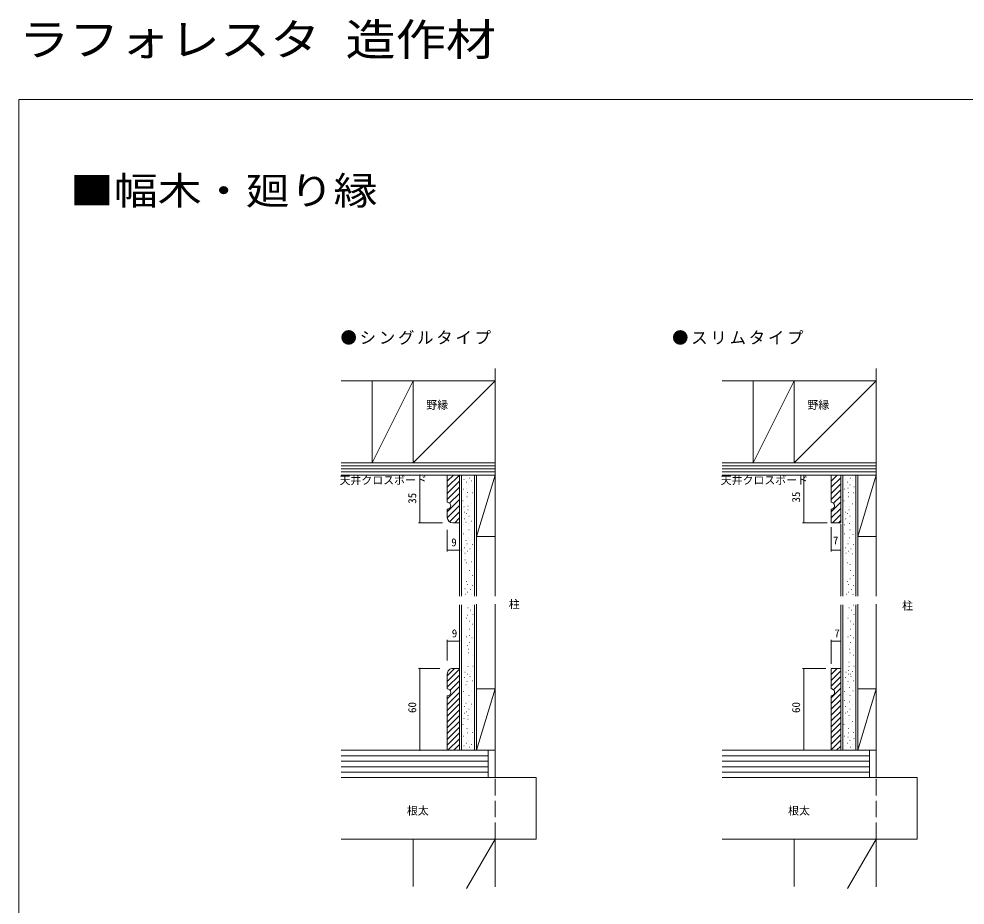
# Model space of a CAD drawing. Units: millimetres, scale not verified. Extents: x -1682 to -296, y -1188 to 1055.
# Drawn here: x -1682 to -989, y 406 to 1055 of the extents above; entities that cross this region are included whole.
import ezdxf
from ezdxf.enums import TextEntityAlignment as Align

# ---------------------------------------------------------------- set-up
doc = ezdxf.new("R2010")
doc.units = ezdxf.units.MM
doc.header["$LTSCALE"] = 4
doc.linetypes.add('DASHED3', pattern=[4, 3, -1])
doc.layers.add('0-1_USER1', color=4, linetype='Continuous')
for name, color, linetype, lineweight in [('0-2_YKK_ZWAK', 7, 'Continuous', 9), ('0-3_YKK_D', 6, 'Continuous', 9), ('0-5_YSS_K', 3, 'Continuous', 9)]:
    doc.layers.add(name, color=color, linetype=linetype, lineweight=lineweight)
doc.styles.add('ＭＳ ゴシック', font='')
doc.styles.get('ＭＳ ゴシック').set_extended_font_data('MS Gothic')

msp = doc.modelspace()

# ---------------------------------------------------------------- linework, layer by layer
at = {"layer": '0-2_YKK_ZWAK'}
for p, q in [((-1682, -1188), (-1682, 996)), ((-1682, 996), (-296, 996))]:
    msp.add_line(p, q, dxfattribs=at)
at = {"layer": '0-3_YKK_D'}
for p, q in [((-1371.954, 720.95), (-1389.252, 720.95)), ((-1388.252, 720.95), (-1388.252, 685.95)), ((-1092.096, 720.95), (-1108.096, 720.95)), ((-1107.096, 720.95), (-1107.096, 685.95)), ((-1371.704, 685.95), (-1389.252, 685.95)), ((-1368.252, 680.796), (-1368.252, 664.95)), ((-1359.252, 680.068), (-1359.252, 664.95)), ((-1090.037, 685.95), (-1108.096, 685.95)), ((-1087.095, 682.673), (-1087.095, 664.95)), ((-1080.095, 682.673), (-1080.095, 664.95)), ((-1368.252, 665.95), (-1359.252, 665.95)), ((-1087.095, 665.95), (-1080.095, 665.95)), ((-1368.252, 585.016), (-1368.252, 600.274)), ((-1368.252, 599.274), (-1359.252, 599.274)), ((-1359.252, 585.289), (-1359.252, 600.274)), ((-1087.095, 582.527), (-1087.095, 600.274)), ((-1087.095, 599.274), (-1080.095, 599.274)), ((-1080.095, 581.361), (-1080.095, 600.274)), ((-1373.643, 579.274), (-1389.252, 579.274)), ((-1388.252, 579.274), (-1388.252, 519.274)), ((-1090.885, 579.274), (-1108.096, 579.274)), ((-1107.096, 579.274), (-1107.096, 519.274)), ((-1373.087, 519.274), (-1389.252, 519.274))]:
    msp.add_line(p, q, dxfattribs=at)
for centre, start, end in [((-1388.252, 720.95), 90, 270), ((-1388.252, 720.95), 270, 90), ((-1107.096, 720.95), 90, 270), ((-1107.096, 720.95), 270, 90), ((-1388.252, 685.95), 90, 270), ((-1388.252, 685.95), 270, 90), ((-1107.096, 685.95), 90, 270), ((-1107.096, 685.95), 270, 90), ((-1368.252, 665.95), 0, 180), ((-1368.252, 665.95), 180, 0), ((-1359.252, 665.95), 0, 180), ((-1359.252, 665.95), 180, 0), ((-1087.095, 665.95), 0, 180), ((-1087.095, 665.95), 180, 0), ((-1080.095, 665.95), 0, 180), ((-1080.095, 665.95), 180, 0), ((-1368.252, 599.274), 0, 180), ((-1368.252, 599.274), 180, 0), ((-1359.252, 599.274), 0, 180), ((-1359.252, 599.274), 180, 0), ((-1087.095, 599.274), 0, 180), ((-1087.095, 599.274), 180, 0), ((-1080.095, 599.274), 0, 180), ((-1080.095, 599.274), 180, 0), ((-1388.252, 579.274), 90, 270), ((-1388.252, 579.274), 270, 90), ((-1107.096, 579.274), 90, 270), ((-1107.096, 579.274), 270, 90), ((-1388.252, 519.274), 90, 270), ((-1388.252, 519.274), 270, 90), ((-1107.096, 519.274), 90, 270), ((-1107.096, 519.274), 270, 90)]:
    msp.add_arc(centre, 0.106, start, end, dxfattribs=at)
at = {"layer": '0-5_YSS_K'}
for p, q in [((-1333.252, 632.192), (-1333.252, 799.003)), ((-1054.096, 632.192), (-1054.096, 799.003)), ((-1333.252, 789.95), (-1446, 789.95)), ((-1393.252, 789.95), (-1423.252, 729.95)), ((-1423.252, 729.95), (-1423.252, 789.95)), ((-1333.252, 789.95), (-1393.252, 729.95)), ((-1393.252, 729.95), (-1393.252, 789.95)), ((-1054.096, 789.95), (-1166.844, 789.95)), ((-1114.096, 789.95), (-1144.095, 729.95)), ((-1144.095, 729.95), (-1144.095, 789.95)), ((-1333.252, 729.95), (-1446, 729.95)), ((-1446, 727.7), (-1333.252, 727.7)), ((-1054.096, 729.95), (-1166.844, 729.95)), ((-1166.844, 727.7), (-1054.096, 727.7)), ((-1446, 725.45), (-1333.252, 725.45)), ((-1446, 723.2), (-1333.252, 723.2)), ((-1368.252, 720.95), (-1446, 720.95)), ((-1368.252, 720.95), (-1368.252, 700.95)), ((-1359.252, 720.95), (-1368.252, 720.95)), ((-1368.252, 711.97), (-1359.272, 720.95)), ((-1368.252, 716.46), (-1363.762, 720.95)), ((-1359.252, 685.95), (-1359.252, 720.95)), ((-1359.252, 720.95), (-1346.752, 720.95)), ((-1333.252, 720.95), (-1359.252, 720.95)), ((-1357.752, 632.192), (-1357.752, 720.95)), ((-1348.252, 720.95), (-1348.252, 632.192)), ((-1346.752, 632.192), (-1346.752, 720.95)), ((-1346.752, 632.192), (-1346.752, 720.95)), ((-1333.252, 720.95), (-1346.752, 675.95)), ((-1166.844, 725.45), (-1054.096, 725.45)), ((-1166.844, 723.2), (-1054.096, 723.2)), ((-1087.095, 720.95), (-1166.844, 720.95)), ((-1087.095, 720.95), (-1087.095, 700.95)), ((-1080.095, 720.95), (-1087.095, 720.95)), ((-1087.095, 716.46), (-1082.605, 720.95)), ((-1080.095, 685.95), (-1080.095, 720.95)), ((-1080.095, 720.95), (-1067.596, 720.95)), ((-1054.096, 720.95), (-1080.095, 720.95)), ((-1078.596, 632.192), (-1078.596, 720.95)), ((-1069.095, 720.95), (-1069.095, 632.192)), ((-1067.596, 632.192), (-1067.596, 720.95)), ((-1067.596, 632.192), (-1067.596, 720.95)), ((-1054.096, 720.95), (-1067.596, 675.95)), ((-1368.252, 707.48), (-1359.252, 716.48)), ((-1356.066, 717.611), (-1355.866, 717.611)), ((-1354.496, 715.817), (-1354.296, 715.817)), ((-1352.253, 718.621), (-1352.053, 718.621)), ((-1350.722, 716.636), (-1350.522, 716.636)), ((-1087.095, 711.97), (-1080.095, 718.97)), ((-1087.095, 707.48), (-1080.095, 714.48)), ((-1076.909, 717.611), (-1076.709, 717.611)), ((-1075.339, 715.817), (-1075.139, 715.817)), ((-1073.097, 718.621), (-1072.897, 718.621)), ((-1071.565, 716.636), (-1071.365, 716.636)), ((-1368.252, 702.99), (-1359.252, 711.99)), ((-1366.509, 700.242), (-1359.252, 707.5)), ((-1356.402, 710.547), (-1356.202, 710.547)), ((-1354.047, 711.219), (-1353.847, 711.219)), ((-1353.711, 708.079), (-1353.511, 708.079)), ((-1352.59, 713.687), (-1352.39, 713.687)), ((-1350.086, 707.913), (-1349.886, 707.913)), ((-1349.631, 712.366), (-1349.431, 712.366)), ((-1087.095, 702.99), (-1080.095, 709.99)), ((-1077.246, 710.547), (-1077.046, 710.547)), ((-1074.891, 711.219), (-1074.691, 711.219)), ((-1074.555, 708.079), (-1074.355, 708.079)), ((-1073.433, 713.687), (-1073.233, 713.687)), ((-1070.929, 707.913), (-1070.729, 707.913)), ((-1070.475, 712.366), (-1070.275, 712.366)), ((-1368.252, 694.01), (-1359.252, 703.01)), ((-1356.851, 702.024), (-1356.651, 702.024)), ((-1353.823, 704.939), (-1353.623, 704.939)), ((-1087.095, 694.01), (-1080.095, 701.009)), ((-1085.353, 700.242), (-1080.095, 705.5)), ((-1077.694, 702.024), (-1077.494, 702.024)), ((-1074.667, 704.939), (-1074.467, 704.939)), ((-1368.252, 695.95), (-1368.252, 689.95)), ((-1368.231, 689.541), (-1359.252, 698.519)), ((-1366.582, 686.699), (-1359.252, 694.029)), ((-1356.066, 697.762), (-1355.866, 697.762)), ((-1355.617, 693.725), (-1355.417, 693.725)), ((-1353.262, 695.407), (-1353.062, 695.407)), ((-1353.15, 698.099), (-1352.95, 698.099)), ((-1350.631, 699.827), (-1350.431, 699.827)), ((-1087.095, 689.519), (-1080.095, 696.519)), ((-1087.095, 695.95), (-1087.095, 685.95)), ((-1076.909, 697.762), (-1076.709, 697.762)), ((-1076.461, 693.725), (-1076.261, 693.725)), ((-1074.106, 695.407), (-1073.906, 695.407)), ((-1073.994, 698.099), (-1073.794, 698.099)), ((-1071.474, 699.827), (-1071.274, 699.827)), ((-1362.841, 685.95), (-1359.252, 689.539)), ((-1355.617, 688.791), (-1355.417, 688.791)), ((-1354.608, 686.436), (-1354.408, 686.436)), ((-1354.16, 692.716), (-1353.96, 692.716)), ((-1352.477, 690.697), (-1352.277, 690.697)), ((-1350.722, 687.197), (-1350.522, 687.197)), ((-1086.174, 685.95), (-1080.095, 692.029)), ((-1081.684, 685.95), (-1080.095, 687.539)), ((-1076.461, 688.791), (-1076.261, 688.791)), ((-1075.452, 686.436), (-1075.252, 686.436)), ((-1075.003, 692.716), (-1074.803, 692.716)), ((-1073.321, 690.697), (-1073.121, 690.697)), ((-1071.565, 687.197), (-1071.365, 687.197)), ((-1364.252, 685.95), (-1359.252, 685.95)), ((-1359.252, 685.95), (-1359.252, 632.192)), ((-1356.739, 684.417), (-1356.539, 684.417)), ((-1352.814, 685.427), (-1352.614, 685.427)), ((-1352.477, 680.829), (-1352.277, 680.829)), ((-1087.095, 685.95), (-1080.095, 685.95)), ((-1080.095, 684.95), (-1080.095, 632.192)), ((-1077.582, 684.417), (-1077.382, 684.417)), ((-1073.657, 685.427), (-1073.457, 685.427)), ((-1073.321, 680.829), (-1073.121, 680.829)), ((-1356.402, 677.913), (-1356.202, 677.913)), ((-1354.608, 672.867), (-1354.408, 672.867)), ((-1352.814, 674.885), (-1352.614, 674.885)), ((-1350.358, 677.293), (-1350.158, 677.293)), ((-1346.752, 675.95), (-1333.252, 675.95)), ((-1077.246, 677.913), (-1077.046, 677.913)), ((-1075.452, 672.867), (-1075.252, 672.867)), ((-1073.657, 674.885), (-1073.457, 674.885)), ((-1071.202, 677.293), (-1071.002, 677.293)), ((-1067.596, 675.95), (-1054.096, 675.95)), ((-1355.617, 667.596), (-1355.417, 667.596)), ((-1353.935, 670.624), (-1353.735, 670.624)), ((-1351.812, 666.934), (-1351.612, 666.934)), ((-1350.086, 670.024), (-1349.886, 670.024)), ((-1076.461, 667.596), (-1076.261, 667.596)), ((-1074.779, 670.624), (-1074.579, 670.624)), ((-1072.656, 666.934), (-1072.456, 666.934)), ((-1070.929, 670.024), (-1070.729, 670.024)), ((-1355.393, 663.671), (-1355.193, 663.671)), ((-1355.357, 658.883), (-1355.157, 658.883)), ((-1353.711, 665.129), (-1353.511, 665.129)), ((-1350.631, 663.209), (-1350.431, 663.209)), ((-1348.252, 660.95), (-1348.052, 660.95)), ((-1076.237, 663.671), (-1076.037, 663.671)), ((-1076.201, 658.883), (-1076.001, 658.883)), ((-1074.555, 665.129), (-1074.355, 665.129)), ((-1071.474, 663.209), (-1071.274, 663.209)), ((-1069.095, 660.95), (-1068.896, 660.95)), ((-1354.348, 656.527), (-1354.148, 656.527)), ((-1352.554, 655.518), (-1352.354, 655.518)), ((-1350.462, 657.288), (-1350.262, 657.288)), ((-1075.191, 656.527), (-1074.992, 656.527)), ((-1073.397, 655.518), (-1073.197, 655.518)), ((-1071.305, 657.288), (-1071.105, 657.288)), ((-1352.554, 644.977), (-1352.354, 644.977)), ((-1352.217, 650.92), (-1352.017, 650.92)), ((-1350.098, 647.384), (-1349.898, 647.384)), ((-1073.397, 644.977), (-1073.197, 644.977)), ((-1073.061, 650.92), (-1072.861, 650.92)), ((-1070.942, 647.384), (-1070.742, 647.384)), ((-1355.357, 637.688), (-1355.157, 637.688)), ((-1354.348, 642.958), (-1354.148, 642.958)), ((-1353.675, 640.715), (-1353.475, 640.715)), ((-1349.826, 640.116), (-1349.626, 640.116)), ((-1076.201, 637.688), (-1076.001, 637.688)), ((-1075.191, 642.958), (-1074.992, 642.958)), ((-1074.519, 640.715), (-1074.319, 640.715)), ((-1070.669, 640.116), (-1070.469, 640.116)), ((-1355.133, 633.762), (-1354.933, 633.762)), ((-1353.451, 635.22), (-1353.251, 635.22)), ((-1351.552, 637.026), (-1351.352, 637.026)), ((-1350.371, 633.301), (-1350.171, 633.301)), ((-1075.977, 633.762), (-1075.777, 633.762)), ((-1074.294, 635.22), (-1074.094, 635.22)), ((-1072.396, 637.026), (-1072.195, 637.026)), ((-1071.214, 633.301), (-1071.014, 633.301)), ((-1359.252, 579.274), (-1359.252, 625.887)), ((-1357.752, 625.887), (-1357.752, 519.274)), ((-1353.191, 623.729), (-1352.991, 623.729)), ((-1350.111, 625.649), (-1349.911, 625.649)), ((-1348.252, 519.274), (-1348.252, 625.887)), ((-1346.752, 519.274), (-1346.752, 626.414)), ((-1346.752, 625.887), (-1346.752, 519.274)), ((-1333.252, 499.274), (-1333.252, 626.414)), ((-1078.596, 625.887), (-1078.596, 519.274)), ((-1074.034, 623.729), (-1073.834, 623.729)), ((-1070.954, 625.649), (-1070.754, 625.649)), ((-1069.095, 519.274), (-1069.095, 625.887)), ((-1067.596, 519.274), (-1067.596, 626.414)), ((-1067.596, 625.887), (-1067.596, 519.274)), ((-1054.096, 499.274), (-1054.096, 626.414)), ((-1353.415, 618.234), (-1353.215, 618.234)), ((-1351.292, 621.923), (-1351.092, 621.923)), ((-1349.566, 618.834), (-1349.366, 618.834)), ((-1074.259, 618.234), (-1074.059, 618.234)), ((-1072.135, 621.923), (-1071.935, 621.923)), ((-1070.409, 618.834), (-1070.209, 618.834)), ((-1354.088, 615.991), (-1353.888, 615.991)), ((-1352.294, 613.973), (-1352.094, 613.973)), ((-1349.838, 611.565), (-1349.638, 611.565)), ((-1074.931, 615.991), (-1074.732, 615.991)), ((-1073.137, 613.973), (-1072.937, 613.973)), ((-1070.682, 611.565), (-1070.482, 611.565)), ((-1352.294, 603.431), (-1352.094, 603.431)), ((-1351.957, 608.029), (-1351.757, 608.029)), ((-1073.137, 603.431), (-1072.937, 603.431)), ((-1072.801, 608.029), (-1072.601, 608.029)), ((-1354.088, 602.422), (-1353.888, 602.422)), ((-1353.639, 596.142), (-1353.439, 596.142)), ((-1351.957, 598.16), (-1351.757, 598.16)), ((-1350.202, 601.661), (-1350.002, 601.661)), ((-1074.931, 602.422), (-1074.732, 602.422)), ((-1074.483, 596.142), (-1074.283, 596.142)), ((-1072.801, 598.16), (-1072.601, 598.16)), ((-1071.045, 601.661), (-1070.845, 601.661)), ((-1352.742, 593.45), (-1352.542, 593.45)), ((-1352.63, 590.759), (-1352.43, 590.759)), ((-1073.586, 593.45), (-1073.386, 593.45)), ((-1073.474, 590.759), (-1073.274, 590.759)), ((-1353.303, 583.918), (-1353.103, 583.918)), ((-1350.111, 589.031), (-1349.911, 589.031)), ((-1074.147, 583.918), (-1073.946, 583.918)), ((-1070.954, 589.031), (-1070.754, 589.031)), ((-1362.892, 579.274), (-1368.252, 573.914)), ((-1359.252, 578.671), (-1368.252, 569.671)), ((-1368.252, 564.274), (-1368.252, 575.274)), ((-1364.252, 579.274), (-1359.252, 579.274)), ((-1359.252, 579.274), (-1359.252, 519.274)), ((-1355.393, 576.553), (-1355.193, 576.553)), ((-1353.527, 577.638), (-1353.327, 577.638)), ((-1353.191, 580.778), (-1352.991, 580.778)), ((-1350.631, 577.015), (-1350.431, 577.015)), ((-1349.566, 580.944), (-1349.366, 580.944)), ((-1348.252, 579.274), (-1348.052, 579.274)), ((-1087.095, 579.274), (-1080.095, 579.274)), ((-1087.095, 564.274), (-1087.095, 579.274)), ((-1087.095, 574.752), (-1082.574, 579.274)), ((-1087.095, 578.995), (-1086.817, 579.274)), ((-1087.095, 570.51), (-1080.095, 577.51)), ((-1080.095, 579.274), (-1080.095, 519.274)), ((-1076.237, 576.553), (-1076.037, 576.553)), ((-1074.371, 577.638), (-1074.171, 577.638)), ((-1074.034, 580.778), (-1073.834, 580.778)), ((-1071.474, 577.015), (-1071.274, 577.015)), ((-1070.409, 580.944), (-1070.209, 580.944)), ((-1069.095, 579.274), (-1068.896, 579.274)), ((-1359.252, 574.428), (-1368.252, 565.428)), ((-1359.252, 570.186), (-1366.215, 563.223)), ((-1355.617, 572.629), (-1355.417, 572.629)), ((-1353.935, 569.6), (-1353.735, 569.6)), ((-1353.711, 575.096), (-1353.511, 575.096)), ((-1352.069, 575.171), (-1351.869, 575.171)), ((-1351.812, 573.29), (-1351.612, 573.29)), ((-1350.086, 570.2), (-1349.886, 570.2)), ((-1087.095, 566.267), (-1080.095, 573.267)), ((-1085.457, 563.663), (-1080.095, 569.025)), ((-1076.461, 572.629), (-1076.261, 572.629)), ((-1074.779, 569.6), (-1074.579, 569.6)), ((-1074.555, 575.096), (-1074.355, 575.096)), ((-1072.913, 575.171), (-1072.713, 575.171)), ((-1072.656, 573.29), (-1072.456, 573.29)), ((-1070.929, 570.2), (-1070.729, 570.2)), ((-1359.252, 565.943), (-1368.252, 556.943)), ((-1359.252, 561.7), (-1368.252, 552.7)), ((-1356.402, 562.311), (-1356.202, 562.311)), ((-1354.608, 567.358), (-1354.408, 567.358)), ((-1352.814, 565.339), (-1352.614, 565.339)), ((-1350.358, 562.931), (-1350.158, 562.931)), ((-1087.095, 557.782), (-1080.095, 564.782)), ((-1077.246, 562.311), (-1077.046, 562.311)), ((-1075.452, 567.358), (-1075.252, 567.358)), ((-1073.657, 565.339), (-1073.457, 565.339)), ((-1071.202, 562.931), (-1071.002, 562.931)), ((-1054.096, 564.274), (-1067.596, 519.274)), ((-1067.596, 564.274), (-1054.096, 564.274)), ((-1368.252, 519.274), (-1368.252, 559.274)), ((-1359.252, 557.458), (-1368.252, 548.458)), ((-1356.739, 555.807), (-1356.539, 555.807)), ((-1352.814, 554.798), (-1352.614, 554.798)), ((-1352.477, 559.395), (-1352.277, 559.395)), ((-1087.095, 553.539), (-1080.095, 560.539)), ((-1087.095, 519.274), (-1087.095, 559.274)), ((-1087.095, 549.296), (-1080.095, 556.297)), ((-1077.582, 555.807), (-1077.382, 555.807)), ((-1073.657, 554.798), (-1073.457, 554.798)), ((-1073.321, 559.395), (-1073.121, 559.395)), ((-1359.252, 553.215), (-1368.252, 544.215)), ((-1359.252, 548.972), (-1368.252, 539.973)), ((-1355.617, 551.433), (-1355.417, 551.433)), ((-1354.608, 553.788), (-1354.408, 553.788)), ((-1354.16, 547.508), (-1353.96, 547.508)), ((-1352.477, 549.527), (-1352.277, 549.527)), ((-1350.722, 553.027), (-1350.522, 553.027)), ((-1087.095, 545.054), (-1080.095, 552.054)), ((-1087.095, 540.811), (-1080.095, 547.811)), ((-1080.095, 539.274), (-1080.095, 549.274)), ((-1076.461, 551.433), (-1076.261, 551.433)), ((-1075.452, 553.788), (-1075.252, 553.788)), ((-1075.003, 547.508), (-1074.803, 547.508)), ((-1073.321, 549.527), (-1073.121, 549.527)), ((-1071.565, 553.027), (-1071.365, 553.027)), ((-1359.252, 544.73), (-1368.252, 535.73)), ((-1356.066, 542.462), (-1355.866, 542.462)), ((-1355.617, 546.499), (-1355.417, 546.499)), ((-1353.262, 544.817), (-1353.062, 544.817)), ((-1353.15, 542.125), (-1352.95, 542.125)), ((-1087.095, 536.569), (-1080.095, 543.569)), ((-1076.909, 542.462), (-1076.709, 542.462)), ((-1076.461, 546.499), (-1076.261, 546.499)), ((-1074.106, 544.817), (-1073.906, 544.817)), ((-1073.994, 542.125), (-1073.794, 542.125)), ((-1359.252, 540.487), (-1368.252, 531.487)), ((-1359.252, 536.245), (-1368.252, 527.245)), ((-1356.851, 538.201), (-1356.651, 538.201)), ((-1353.823, 535.285), (-1353.623, 535.285)), ((-1350.631, 540.397), (-1350.431, 540.397)), ((-1087.095, 532.326), (-1080.095, 539.326)), ((-1087.095, 528.083), (-1080.095, 535.083)), ((-1077.694, 538.201), (-1077.494, 538.201)), ((-1074.667, 535.285), (-1074.467, 535.285)), ((-1071.474, 540.397), (-1071.274, 540.397)), ((-1359.252, 532.002), (-1368.252, 523.002)), ((-1359.252, 527.759), (-1367.737, 519.274)), ((-1356.402, 529.678), (-1356.202, 529.678)), ((-1354.047, 529.005), (-1353.847, 529.005)), ((-1353.711, 532.145), (-1353.511, 532.145)), ((-1350.086, 532.311), (-1349.886, 532.311)), ((-1349.631, 527.859), (-1349.431, 527.859)), ((-1087.095, 523.841), (-1080.095, 530.841)), ((-1077.246, 529.678), (-1077.046, 529.678)), ((-1074.891, 529.005), (-1074.691, 529.005)), ((-1074.555, 532.145), (-1074.355, 532.145)), ((-1070.929, 532.311), (-1070.729, 532.311)), ((-1070.475, 527.859), (-1070.275, 527.859)), ((-1359.252, 523.516), (-1363.495, 519.274)), ((-1356.066, 522.613), (-1355.866, 522.613)), ((-1354.496, 524.407), (-1354.296, 524.407)), ((-1352.59, 526.538), (-1352.39, 526.538)), ((-1352.253, 521.603), (-1352.053, 521.603)), ((-1350.722, 523.588), (-1350.522, 523.588)), ((-1087.095, 519.598), (-1080.095, 526.598)), ((-1083.177, 519.274), (-1080.095, 522.355)), ((-1076.909, 522.613), (-1076.709, 522.613)), ((-1075.339, 524.407), (-1075.139, 524.407)), ((-1073.433, 526.538), (-1073.233, 526.538)), ((-1073.097, 521.603), (-1072.897, 521.603)), ((-1071.565, 523.588), (-1071.365, 523.588)), ((-1368.252, 519.274), (-1446, 519.274)), ((-1446, 515.274), (-1338.252, 515.274)), ((-1359.252, 519.274), (-1368.252, 519.274)), ((-1359.252, 519.274), (-1346.752, 519.274)), ((-1333.252, 519.274), (-1359.252, 519.274)), ((-1338.252, 519.274), (-1338.252, 499.274)), ((-1087.095, 519.274), (-1166.844, 519.274)), ((-1166.844, 515.274), (-1059.096, 515.274)), ((-1080.095, 519.274), (-1087.095, 519.274)), ((-1080.095, 519.274), (-1067.596, 519.274)), ((-1054.096, 519.274), (-1080.095, 519.274)), ((-1059.096, 519.274), (-1059.096, 499.274)), ((-1446, 511.274), (-1338.252, 511.274)), ((-1446, 507.274), (-1338.252, 507.274)), ((-1166.844, 511.274), (-1059.096, 511.274)), ((-1166.844, 507.274), (-1059.096, 507.274)), ((-1446, 503.274), (-1338.252, 503.274)), ((-1303.252, 499.274), (-1446, 499.274)), ((-1303.252, 454.274), (-1303.252, 499.274)), ((-1166.844, 503.274), (-1059.096, 503.274)), ((-1024.096, 499.274), (-1166.844, 499.274)), ((-1024.096, 454.274), (-1024.096, 499.274)), ((-1303.252, 454.274), (-1446, 454.274)), ((-1393.252, 419.486), (-1393.252, 454.274)), ((-1354.218, 417.96), (-1333.252, 454.274)), ((-1333.252, 419.244), (-1333.252, 454.274)), ((-1166.844, 454.274), (-1024.096, 454.274)), ((-1114.096, 419.486), (-1114.096, 454.274)), ((-1075.061, 417.96), (-1054.096, 454.274)), ((-1054.096, 419.244), (-1054.096, 454.274))]:
    msp.add_line(p, q, dxfattribs=at)
at = {"layer": '0-5_YSS_K', "linetype": 'DASHED3'}
for p, q in [((-1333.252, 454.274), (-1333.252, 499.274)), ((-1054.096, 454.274), (-1054.096, 499.274))]:
    msp.add_line(p, q, dxfattribs=at)
at = {"layer": '0-5_YSS_K'}
for points in [[(-1054.096, 789.95), (-1114.096, 729.95), (-1114.096, 789.95)], [(-1080.095, 569.274), (-1080.095, 579.274), (-1080.095, 625.887)], [(-1346.752, 564.274), (-1333.252, 564.274), (-1346.752, 519.274)]]:
    msp.add_lwpolyline(points, dxfattribs=at)
for centre, radius, start, end in [((-1368.252, 698.45), 2.5, 269.99998, 90), ((-1087.095, 698.45), 2.5, 269.99998, 90), ((-1364.252, 689.95), 4, 180, 269.99998), ((-1364.252, 575.274), 4, 89.99997, 180.00002), ((-1368.252, 561.774), 2.5, 270, 89.99997), ((-1087.095, 561.774), 2.5, 269.99998, 90)]:
    msp.add_arc(centre, radius, start, end, dxfattribs=at)

# ---------------------------------------------------------------- texts
at = {"layer": '0-1_USER1', "color": 2, "style": 'ＭＳ ゴシック', "width": 1.15}
for s, height, p in [('ラフォレスタ 造作材', 23.46, (-1682, 1021.2)), ('■幅木・廻り縁', 20.53, (-1644.755, 912.866))]:
    msp.add_text(s, height=height, dxfattribs=at).set_placement(p, align=Align.BOTTOM_LEFT)
at = {"layer": '0-1_USER1', "style": 'ＭＳ ゴシック'}
for s, p in [('野縁', (-1383.634, 767.586)), ('野縁', (-1104.478, 767.586)), ('天井クロスボード', (-1447.183, 712.44)), ('天井クロスボード', (-1168.027, 712.44)), ('柱', (-1323.236, 621.58)), ('柱', (-1035.13, 620.53)), ('根太', (-1397.814, 470.323)), ('根太', (-1118.658, 470.323))]:
    msp.add_text(s, height=5.865, dxfattribs=at).set_placement(p, align=Align.BOTTOM_LEFT)
at = {"layer": '0-1_USER1', "color": 7, "char_height": 8.798, "attachment_point": 7, "style": 'ＭＳ ゴシック'}
for s, insert in [('\\T1.17;●シングルタイプ', (-1446.468, 816.379)), ('\\T1.17;●スリムタイプ', (-1203.605, 816.342))]:
    msp.add_mtext(s, dxfattribs=dict(at, insert=insert))
at = {"layer": '0-3_YKK_D', "color": 4, "style": 'ＭＳ ゴシック'}
for s, p in [('35', (-1389.252, 699.93)), ('35', (-1108.096, 700.81)), ('60', (-1389.252, 546.634)), ('60', (-1108.096, 546.634))]:
    msp.add_text(s, height=5.865, rotation=90, dxfattribs=at).set_placement(p, align=Align.BOTTOM_LEFT)
for s, p in [('9', (-1365.352, 666.95)), ('7', (-1085.779, 668.296)), ('9', (-1364.952, 600.274)), ('7', (-1084.795, 600.274))]:
    msp.add_text(s, height=5.865, dxfattribs=at).set_placement(p, align=Align.BOTTOM_LEFT)

doc.saveas('drawing.dxf')
